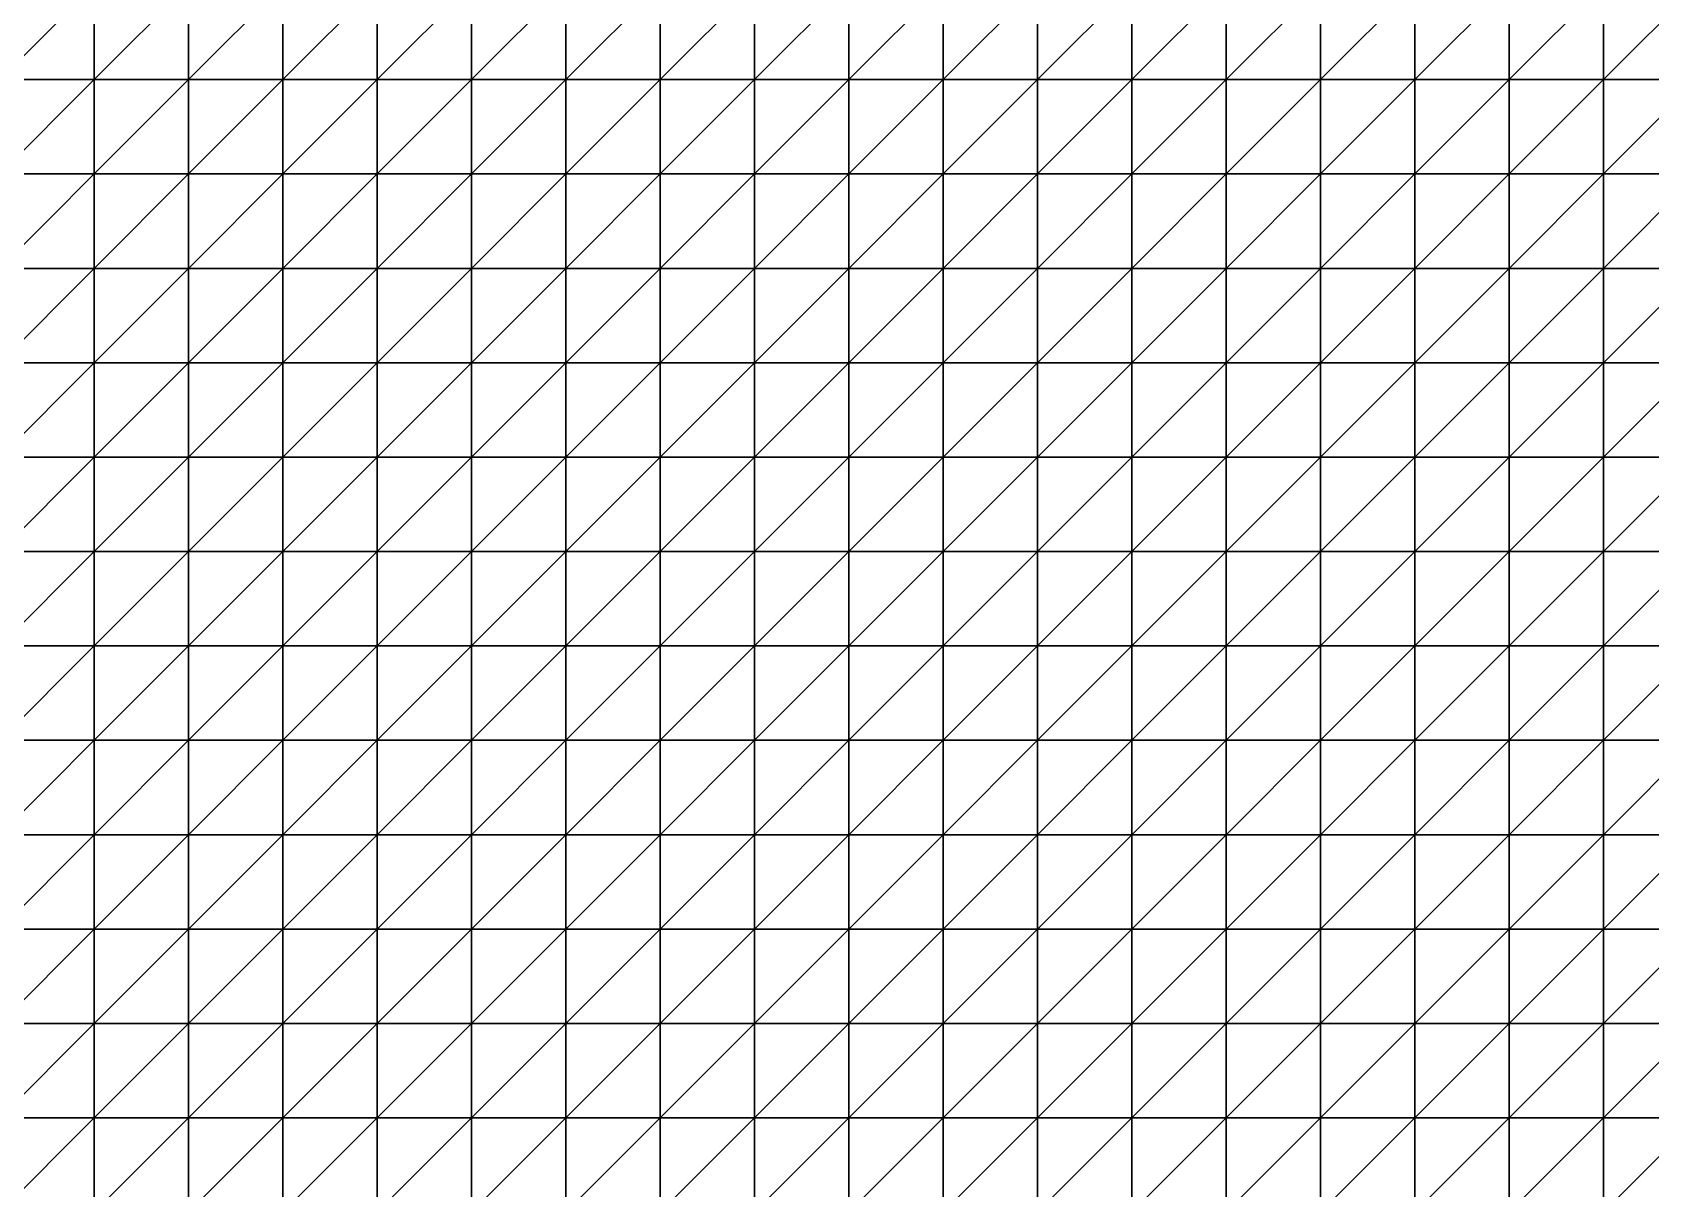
# Model space of a CAD drawing. Extents: x 504700 to 505400, y 9011750 to 9012250.
# Drawn here: x 504873.5 to 505045, y 9011872.5 to 9011995 of the extents above; entities that cross this region are included whole.
import ezdxf

# ---------------------------------------------------------------- set-up
doc = ezdxf.new("R2010")
doc.units = 0

msp = doc.modelspace()

# ---------------------------------------------------------------- linework, layer by layer
at = {"layer": 'PIT_FASE1'}
for points in [[(504870, 9011990, 321.98), (504880, 9011990, 322.11), (504880, 9012000, 321.93)], [(504870, 9011990, 321.98), (504880, 9012000, 321.93), (504870, 9012000, 321.8)], [(504880, 9011990, 322.11), (504890, 9011990, 322.28), (504890, 9012000, 322.1)], [(504880, 9011990, 322.11), (504890, 9012000, 322.1), (504880, 9012000, 321.93)], [(504890, 9011990, 322.28), (504900, 9011990, 322.52), (504900, 9012000, 322.33)], [(504890, 9011990, 322.28), (504900, 9012000, 322.33), (504890, 9012000, 322.1)], [(504900, 9011990, 322.52), (504910, 9011990, 320.36), (504910, 9012000, 320)], [(504900, 9011990, 322.52), (504910, 9012000, 320), (504900, 9012000, 322.33)], [(504910, 9011990, 320.36), (504920, 9011990, 310.38), (504920, 9012000, 310)], [(504910, 9011990, 320.36), (504920, 9012000, 310), (504910, 9012000, 320)], [(504920, 9011990, 310.38), (504930, 9011990, 300.42), (504930, 9012000, 300)], [(504920, 9011990, 310.38), (504930, 9012000, 300), (504920, 9012000, 310)], [(504930, 9011990, 300.42), (504940, 9011990, 290.45), (504940, 9012000, 290)], [(504930, 9011990, 300.42), (504940, 9012000, 290), (504930, 9012000, 300)], [(504940, 9011990, 290.45), (504950, 9011990, 280.5), (504950, 9012000, 280)], [(504940, 9011990, 290.45), (504950, 9012000, 280), (504940, 9012000, 290)], [(504950, 9011990, 280.5), (504960, 9011990, 270.55), (504960, 9012000, 270)], [(504950, 9011990, 280.5), (504960, 9012000, 270), (504950, 9012000, 280)], [(504960, 9011990, 270.55), (504970, 9011990, 260.62), (504970, 9012000, 260)], [(504960, 9011990, 270.55), (504970, 9012000, 260), (504960, 9012000, 270)], [(504970, 9011990, 260.62), (504980, 9011990, 250.71), (504980, 9012000, 250)], [(504970, 9011990, 260.62), (504980, 9012000, 250), (504970, 9012000, 260)], [(504980, 9011990, 250.71), (504990, 9011990, 240.83), (504990, 9012000, 240)], [(504980, 9011990, 250.71), (504990, 9012000, 240), (504980, 9012000, 250)], [(504990, 9011990, 240.83), (505000, 9011990, 240), (505000, 9012000, 240)], [(504990, 9011990, 240.83), (505000, 9012000, 240), (504990, 9012000, 240)], [(505000, 9011990, 240), (505010, 9011990, 240), (505010, 9012000, 240)], [(505000, 9011990, 240), (505010, 9012000, 240), (505000, 9012000, 240)], [(505010, 9011990, 240), (505020, 9011990, 240), (505020, 9012000, 240)], [(505010, 9011990, 240), (505020, 9012000, 240), (505010, 9012000, 240)], [(505020, 9011990, 240), (505030, 9011990, 240), (505030, 9012000, 240)], [(505020, 9011990, 240), (505030, 9012000, 240), (505020, 9012000, 240)], [(505030, 9011990, 240), (505040, 9011990, 240), (505040, 9012000, 240)], [(505030, 9011990, 240), (505040, 9012000, 240), (505030, 9012000, 240)], [(505040, 9011990, 240), (505050, 9011990, 240), (505050, 9012000, 240)], [(505040, 9011990, 240), (505050, 9012000, 240), (505040, 9012000, 240)], [(504870, 9011980, 322.18), (504880, 9011980, 322.31), (504880, 9011990, 322.11)], [(504870, 9011980, 322.18), (504880, 9011990, 322.11), (504870, 9011990, 321.98)], [(504880, 9011980, 322.31), (504890, 9011980, 322.48), (504890, 9011990, 322.28)], [(504880, 9011980, 322.31), (504890, 9011990, 322.28), (504880, 9011990, 322.11)], [(504890, 9011980, 322.48), (504900, 9011980, 322.71), (504900, 9011990, 322.52)], [(504890, 9011980, 322.48), (504900, 9011990, 322.52), (504890, 9011990, 322.28)], [(504900, 9011980, 322.71), (504910, 9011980, 321.42), (504910, 9011990, 320.36)], [(504900, 9011980, 322.71), (504910, 9011990, 320.36), (504900, 9011990, 322.52)], [(504910, 9011980, 321.42), (504920, 9011980, 311.53), (504920, 9011990, 310.38)], [(504910, 9011980, 321.42), (504920, 9011990, 310.38), (504910, 9011990, 320.36)], [(504920, 9011980, 311.53), (504930, 9011980, 301.65), (504930, 9011990, 300.42)], [(504920, 9011980, 311.53), (504930, 9011990, 300.42), (504920, 9011990, 310.38)], [(504930, 9011980, 301.65), (504940, 9011980, 291.8), (504940, 9011990, 290.45)], [(504930, 9011980, 301.65), (504940, 9011990, 290.45), (504930, 9011990, 300.42)], [(504940, 9011980, 291.8), (504950, 9011980, 281.98), (504950, 9011990, 280.5)], [(504940, 9011980, 291.8), (504950, 9011990, 280.5), (504940, 9011990, 290.45)], [(504950, 9011980, 281.98), (504960, 9011980, 272.19), (504960, 9011990, 270.55)], [(504950, 9011980, 281.98), (504960, 9011990, 270.55), (504950, 9011990, 280.5)], [(504960, 9011980, 272.19), (504970, 9011980, 262.46), (504970, 9011990, 260.62)], [(504960, 9011980, 272.19), (504970, 9011990, 260.62), (504960, 9011990, 270.55)], [(504970, 9011980, 262.46), (504980, 9011980, 252.8), (504980, 9011990, 250.71)], [(504970, 9011980, 262.46), (504980, 9011990, 250.71), (504970, 9011990, 260.62)], [(504980, 9011980, 252.8), (504990, 9011980, 243.25), (504990, 9011990, 240.83)], [(504980, 9011980, 252.8), (504990, 9011990, 240.83), (504980, 9011990, 250.71)], [(504990, 9011980, 243.25), (505000, 9011980, 240), (505000, 9011990, 240)], [(504990, 9011980, 243.25), (505000, 9011990, 240), (504990, 9011990, 240.83)], [(505000, 9011980, 240), (505010, 9011980, 240), (505010, 9011990, 240)], [(505000, 9011980, 240), (505010, 9011990, 240), (505000, 9011990, 240)], [(505010, 9011980, 240), (505020, 9011980, 240), (505020, 9011990, 240)], [(505010, 9011980, 240), (505020, 9011990, 240), (505010, 9011990, 240)], [(505020, 9011980, 240), (505030, 9011980, 240), (505030, 9011990, 240)], [(505020, 9011980, 240), (505030, 9011990, 240), (505020, 9011990, 240)], [(505030, 9011980, 240), (505040, 9011980, 240), (505040, 9011990, 240)], [(505030, 9011980, 240), (505040, 9011990, 240), (505030, 9011990, 240)], [(505040, 9011980, 240), (505050, 9011980, 240), (505050, 9011990, 240)], [(505040, 9011980, 240), (505050, 9011990, 240), (505040, 9011990, 240)], [(504870, 9011970, 322.39), (504880, 9011970, 322.52), (504880, 9011980, 322.31)], [(504870, 9011970, 322.39), (504880, 9011980, 322.31), (504870, 9011980, 322.18)], [(504880, 9011970, 322.52), (504890, 9011970, 322.68), (504890, 9011980, 322.48)], [(504880, 9011970, 322.52), (504890, 9011980, 322.48), (504880, 9011980, 322.31)], [(504890, 9011970, 322.68), (504900, 9011970, 322.92), (504900, 9011980, 322.71)], [(504890, 9011970, 322.68), (504900, 9011980, 322.71), (504890, 9011980, 322.48)], [(504900, 9011970, 322.92), (504910, 9011970, 323.18), (504910, 9011980, 321.42)], [(504900, 9011970, 322.92), (504910, 9011980, 321.42), (504900, 9011980, 322.71)], [(504910, 9011970, 323.18), (504920, 9011970, 313.42), (504920, 9011980, 311.53)], [(504910, 9011970, 323.18), (504920, 9011980, 311.53), (504910, 9011980, 321.42)], [(504920, 9011970, 313.42), (504930, 9011970, 303.69), (504930, 9011980, 301.65)], [(504920, 9011970, 313.42), (504930, 9011980, 301.65), (504920, 9011980, 311.53)], [(504930, 9011970, 303.69), (504940, 9011970, 294.02), (504940, 9011980, 291.8)], [(504930, 9011970, 303.69), (504940, 9011980, 291.8), (504930, 9011980, 301.65)], [(504940, 9011970, 294.02), (504950, 9011970, 284.4), (504950, 9011980, 281.98)], [(504940, 9011970, 294.02), (504950, 9011980, 281.98), (504940, 9011980, 291.8)], [(504950, 9011970, 284.4), (504960, 9011970, 274.87), (504960, 9011980, 272.19)], [(504950, 9011970, 284.4), (504960, 9011980, 272.19), (504950, 9011980, 281.98)], [(504960, 9011970, 274.87), (504970, 9011970, 265.44), (504970, 9011980, 262.46)], [(504960, 9011970, 274.87), (504970, 9011980, 262.46), (504960, 9011980, 272.19)], [(504970, 9011970, 265.44), (504980, 9011970, 256.16), (504980, 9011980, 252.8)], [(504970, 9011970, 265.44), (504980, 9011980, 252.8), (504970, 9011980, 262.46)], [(504980, 9011970, 256.16), (504990, 9011970, 247.08), (504990, 9011980, 243.25)], [(504980, 9011970, 256.16), (504990, 9011980, 243.25), (504980, 9011980, 252.8)], [(504990, 9011970, 247.08), (505000, 9011970, 240), (505000, 9011980, 240)], [(504990, 9011970, 247.08), (505000, 9011980, 240), (504990, 9011980, 243.25)], [(505000, 9011970, 240), (505010, 9011970, 240), (505010, 9011980, 240)], [(505000, 9011970, 240), (505010, 9011980, 240), (505000, 9011980, 240)], [(505010, 9011970, 240), (505020, 9011970, 240), (505020, 9011980, 240)], [(505010, 9011970, 240), (505020, 9011980, 240), (505010, 9011980, 240)], [(505020, 9011970, 240), (505030, 9011970, 240), (505030, 9011980, 240)], [(505020, 9011970, 240), (505030, 9011980, 240), (505020, 9011980, 240)], [(505030, 9011970, 240), (505040, 9011970, 240), (505040, 9011980, 240)], [(505030, 9011970, 240), (505040, 9011980, 240), (505030, 9011980, 240)], [(505040, 9011970, 240), (505050, 9011970, 240), (505050, 9011980, 240)], [(505040, 9011970, 240), (505050, 9011980, 240), (505040, 9011980, 240)], [(504870, 9011960, 322.61), (504880, 9011960, 322.74), (504880, 9011970, 322.52)], [(504870, 9011960, 322.61), (504880, 9011970, 322.52), (504870, 9011970, 322.39)], [(504880, 9011960, 322.74), (504890, 9011960, 322.9), (504890, 9011970, 322.68)], [(504880, 9011960, 322.74), (504890, 9011970, 322.68), (504880, 9011970, 322.52)], [(504890, 9011960, 322.9), (504900, 9011960, 323.13), (504900, 9011970, 322.92)], [(504890, 9011960, 322.9), (504900, 9011970, 322.92), (504890, 9011970, 322.68)], [(504900, 9011960, 323.13), (504910, 9011960, 323.43), (504910, 9011970, 323.18)], [(504900, 9011960, 323.13), (504910, 9011970, 323.18), (504900, 9011970, 322.92)], [(504910, 9011960, 323.43), (504920, 9011960, 316.01), (504920, 9011970, 313.42)], [(504910, 9011960, 323.43), (504920, 9011970, 313.42), (504910, 9011970, 323.18)], [(504920, 9011960, 316.01), (504930, 9011960, 306.49), (504930, 9011970, 303.69)], [(504920, 9011960, 316.01), (504930, 9011970, 303.69), (504920, 9011970, 313.42)], [(504930, 9011960, 306.49), (504940, 9011960, 297.05), (504940, 9011970, 294.02)], [(504930, 9011960, 306.49), (504940, 9011970, 294.02), (504930, 9011970, 303.69)], [(504940, 9011960, 297.05), (504950, 9011960, 287.7), (504950, 9011970, 284.4)], [(504940, 9011960, 297.05), (504950, 9011970, 284.4), (504940, 9011970, 294.02)], [(504950, 9011960, 287.7), (504960, 9011960, 278.49), (504960, 9011970, 274.87)], [(504950, 9011960, 287.7), (504960, 9011970, 274.87), (504950, 9011970, 284.4)], [(504960, 9011960, 278.49), (504970, 9011960, 269.44), (504970, 9011970, 265.44)], [(504960, 9011960, 278.49), (504970, 9011970, 265.44), (504960, 9011970, 274.87)], [(504970, 9011960, 269.44), (504980, 9011960, 260.62), (504980, 9011970, 256.16)], [(504970, 9011960, 269.44), (504980, 9011970, 256.16), (504970, 9011970, 265.44)], [(504980, 9011960, 260.62), (504990, 9011960, 252.11), (504990, 9011970, 247.08)], [(504980, 9011960, 260.62), (504990, 9011970, 247.08), (504980, 9011970, 256.16)], [(504990, 9011960, 252.11), (505000, 9011960, 244.03), (505000, 9011970, 240)], [(504990, 9011960, 252.11), (505000, 9011970, 240), (504990, 9011970, 247.08)], [(505000, 9011960, 244.03), (505010, 9011960, 240), (505010, 9011970, 240)], [(505000, 9011960, 244.03), (505010, 9011970, 240), (505000, 9011970, 240)], [(505010, 9011960, 240), (505020, 9011960, 240), (505020, 9011970, 240)], [(505010, 9011960, 240), (505020, 9011970, 240), (505010, 9011970, 240)], [(505020, 9011960, 240), (505030, 9011960, 240), (505030, 9011970, 240)], [(505020, 9011960, 240), (505030, 9011970, 240), (505020, 9011970, 240)], [(505030, 9011960, 240), (505040, 9011960, 240), (505040, 9011970, 240)], [(505030, 9011960, 240), (505040, 9011970, 240), (505030, 9011970, 240)], [(505040, 9011960, 240), (505050, 9011960, 240), (505050, 9011970, 240)], [(505040, 9011960, 240), (505050, 9011970, 240), (505040, 9011970, 240)], [(504870, 9011950, 322.85), (504880, 9011950, 322.97), (504880, 9011960, 322.74)], [(504870, 9011950, 322.85), (504880, 9011960, 322.74), (504870, 9011960, 322.61)], [(504880, 9011950, 322.97), (504890, 9011950, 323.13), (504890, 9011960, 322.9)], [(504880, 9011950, 322.97), (504890, 9011960, 322.9), (504880, 9011960, 322.74)], [(504890, 9011950, 323.13), (504900, 9011950, 323.36), (504900, 9011960, 323.13)], [(504890, 9011950, 323.13), (504900, 9011960, 323.13), (504890, 9011960, 322.9)], [(504900, 9011950, 323.36), (504910, 9011950, 323.65), (504910, 9011960, 323.43)], [(504900, 9011950, 323.36), (504910, 9011960, 323.43), (504900, 9011960, 323.13)], [(504910, 9011950, 323.65), (504920, 9011950, 319.28), (504920, 9011960, 316.01)], [(504910, 9011950, 323.65), (504920, 9011960, 316.01), (504910, 9011960, 323.43)], [(504920, 9011950, 319.28), (504930, 9011950, 310), (504930, 9011960, 306.49)], [(504920, 9011950, 319.28), (504930, 9011960, 306.49), (504920, 9011960, 316.01)], [(504930, 9011950, 310), (504940, 9011950, 300.83), (504940, 9011960, 297.05)], [(504930, 9011950, 310), (504940, 9011960, 297.05), (504930, 9011960, 306.49)], [(504940, 9011950, 300.83), (504950, 9011950, 291.8), (504950, 9011960, 287.7)], [(504940, 9011950, 300.83), (504950, 9011960, 287.7), (504940, 9011960, 297.05)], [(504950, 9011950, 291.8), (504960, 9011950, 282.96), (504960, 9011960, 278.49)], [(504950, 9011950, 291.8), (504960, 9011960, 278.49), (504950, 9011960, 287.7)], [(504960, 9011950, 282.96), (504970, 9011950, 274.34), (504970, 9011960, 269.44)], [(504960, 9011950, 282.96), (504970, 9011960, 269.44), (504960, 9011960, 278.49)], [(504970, 9011950, 274.34), (504980, 9011950, 266.02), (504980, 9011960, 260.62)], [(504970, 9011950, 274.34), (504980, 9011960, 260.62), (504970, 9011960, 269.44)], [(504980, 9011950, 266.02), (504990, 9011950, 258.1), (504990, 9011960, 252.11)], [(504980, 9011950, 266.02), (504990, 9011960, 252.11), (504980, 9011960, 260.62)], [(504990, 9011950, 258.1), (505000, 9011950, 250.71), (505000, 9011960, 244.03)], [(504990, 9011950, 258.1), (505000, 9011960, 244.03), (504990, 9011960, 252.11)], [(505000, 9011950, 250.71), (505010, 9011950, 244.03), (505010, 9011960, 240)], [(505000, 9011950, 250.71), (505010, 9011960, 240), (505000, 9011960, 244.03)], [(505010, 9011950, 244.03), (505020, 9011950, 240), (505020, 9011960, 240)], [(505010, 9011950, 244.03), (505020, 9011960, 240), (505010, 9011960, 240)], [(505020, 9011950, 240), (505030, 9011950, 240), (505030, 9011960, 240)], [(505020, 9011950, 240), (505030, 9011960, 240), (505020, 9011960, 240)], [(505030, 9011950, 240), (505040, 9011950, 240), (505040, 9011960, 240)], [(505030, 9011950, 240), (505040, 9011960, 240), (505030, 9011960, 240)], [(505040, 9011950, 240), (505050, 9011950, 240), (505050, 9011960, 240)], [(505040, 9011950, 240), (505050, 9011960, 240), (505040, 9011960, 240)], [(504870, 9011940, 323.09), (504880, 9011940, 323.21), (504880, 9011950, 322.97)], [(504870, 9011940, 323.09), (504880, 9011950, 322.97), (504870, 9011950, 322.85)], [(504880, 9011940, 323.21), (504890, 9011940, 323.36), (504890, 9011950, 323.13)], [(504880, 9011940, 323.21), (504890, 9011950, 323.13), (504880, 9011950, 322.97)], [(504890, 9011940, 323.36), (504900, 9011940, 323.59), (504900, 9011950, 323.36)], [(504890, 9011940, 323.36), (504900, 9011950, 323.36), (504890, 9011950, 323.13)], [(504900, 9011940, 323.59), (504910, 9011940, 323.88), (504910, 9011950, 323.65)], [(504900, 9011940, 323.59), (504910, 9011950, 323.65), (504900, 9011950, 323.36)], [(504910, 9011940, 323.88), (504920, 9011940, 323.18), (504920, 9011950, 319.28)], [(504910, 9011940, 323.88), (504920, 9011950, 319.28), (504910, 9011950, 323.65)], [(504920, 9011940, 323.18), (504930, 9011940, 314.16), (504930, 9011950, 310)], [(504920, 9011940, 323.18), (504930, 9011950, 310), (504920, 9011950, 319.28)], [(504930, 9011940, 314.16), (504940, 9011940, 305.3), (504940, 9011950, 300.83)], [(504930, 9011940, 314.16), (504940, 9011950, 300.83), (504930, 9011950, 310)], [(504940, 9011940, 305.3), (504950, 9011940, 296.62), (504950, 9011950, 291.8)], [(504940, 9011940, 305.3), (504950, 9011950, 291.8), (504940, 9011950, 300.83)], [(504950, 9011940, 296.62), (504960, 9011940, 288.17), (504960, 9011950, 282.96)], [(504950, 9011940, 296.62), (504960, 9011950, 282.96), (504950, 9011950, 291.8)], [(504960, 9011940, 288.17), (504970, 9011940, 280), (504970, 9011950, 274.34)], [(504960, 9011940, 288.17), (504970, 9011950, 274.34), (504960, 9011950, 282.96)], [(504970, 9011940, 280), (504980, 9011940, 272.19), (504980, 9011950, 266.02)], [(504970, 9011940, 280), (504980, 9011950, 266.02), (504970, 9011950, 274.34)], [(504980, 9011940, 272.19), (504990, 9011940, 264.85), (504990, 9011950, 258.1)], [(504980, 9011940, 272.19), (504990, 9011950, 258.1), (504980, 9011950, 266.02)], [(504990, 9011940, 264.85), (505000, 9011940, 258.1), (505000, 9011950, 250.71)], [(504990, 9011940, 264.85), (505000, 9011950, 250.71), (504990, 9011950, 258.1)], [(505000, 9011940, 258.1), (505010, 9011940, 252.11), (505010, 9011950, 244.03)], [(505000, 9011940, 258.1), (505010, 9011950, 244.03), (505000, 9011950, 250.71)], [(505010, 9011940, 252.11), (505020, 9011940, 247.08), (505020, 9011950, 240)], [(505010, 9011940, 252.11), (505020, 9011950, 240), (505010, 9011950, 244.03)], [(505020, 9011940, 247.08), (505030, 9011940, 243.25), (505030, 9011950, 240)], [(505020, 9011940, 247.08), (505030, 9011950, 240), (505020, 9011950, 240)], [(505030, 9011940, 243.25), (505040, 9011940, 240.83), (505040, 9011950, 240)], [(505030, 9011940, 243.25), (505040, 9011950, 240), (505030, 9011950, 240)], [(505040, 9011940, 240.83), (505050, 9011940, 240), (505050, 9011950, 240)], [(505040, 9011940, 240.83), (505050, 9011950, 240), (505040, 9011950, 240)], [(504870, 9011930, 323.35), (504880, 9011930, 323.46), (504880, 9011940, 323.21)], [(504870, 9011930, 323.35), (504880, 9011940, 323.21), (504870, 9011940, 323.09)], [(504880, 9011930, 323.46), (504890, 9011930, 323.61), (504890, 9011940, 323.36)], [(504880, 9011930, 323.46), (504890, 9011940, 323.36), (504880, 9011940, 323.21)], [(504890, 9011930, 323.61), (504900, 9011930, 323.83), (504900, 9011940, 323.59)], [(504890, 9011930, 323.61), (504900, 9011940, 323.59), (504890, 9011940, 323.36)], [(504900, 9011930, 323.83), (504910, 9011930, 324.11), (504910, 9011940, 323.88)], [(504900, 9011930, 323.83), (504910, 9011940, 323.88), (504900, 9011940, 323.59)], [(504910, 9011930, 324.11), (504920, 9011930, 324.52), (504920, 9011940, 323.18)], [(504910, 9011930, 324.11), (504920, 9011940, 323.18), (504910, 9011940, 323.88)], [(504920, 9011930, 324.52), (504930, 9011930, 318.92), (504930, 9011940, 314.16)], [(504920, 9011930, 324.52), (504930, 9011940, 314.16), (504920, 9011940, 323.18)], [(504930, 9011930, 318.92), (504940, 9011930, 310.38), (504940, 9011940, 305.3)], [(504930, 9011930, 318.92), (504940, 9011940, 305.3), (504930, 9011940, 314.16)], [(504940, 9011930, 310.38), (504950, 9011930, 302.07), (504950, 9011940, 296.62)], [(504940, 9011930, 310.38), (504950, 9011940, 296.62), (504940, 9011940, 305.3)], [(504950, 9011930, 302.07), (504960, 9011930, 294.02), (504960, 9011940, 288.17)], [(504950, 9011930, 302.07), (504960, 9011940, 288.17), (504950, 9011940, 296.62)], [(504960, 9011930, 294.02), (504970, 9011930, 286.3), (504970, 9011940, 280)], [(504960, 9011930, 294.02), (504970, 9011940, 280), (504960, 9011940, 288.17)], [(504970, 9011930, 286.3), (504980, 9011930, 279), (504980, 9011940, 272.19)], [(504970, 9011930, 286.3), (504980, 9011940, 272.19), (504970, 9011940, 280)], [(504980, 9011930, 279), (504990, 9011930, 272.19), (504990, 9011940, 264.85)], [(504980, 9011930, 279), (504990, 9011940, 264.85), (504980, 9011940, 272.19)], [(504990, 9011930, 272.19), (505000, 9011930, 266.02), (505000, 9011940, 258.1)], [(504990, 9011930, 272.19), (505000, 9011940, 258.1), (504990, 9011940, 264.85)], [(505000, 9011930, 266.02), (505010, 9011930, 260.62), (505010, 9011940, 252.11)], [(505000, 9011930, 266.02), (505010, 9011940, 252.11), (505000, 9011940, 258.1)], [(505010, 9011930, 260.62), (505020, 9011930, 256.16), (505020, 9011940, 247.08)], [(505010, 9011930, 260.62), (505020, 9011940, 247.08), (505010, 9011940, 252.11)], [(505020, 9011930, 256.16), (505030, 9011930, 252.8), (505030, 9011940, 243.25)], [(505020, 9011930, 256.16), (505030, 9011940, 243.25), (505020, 9011940, 247.08)], [(505030, 9011930, 252.8), (505040, 9011930, 250.71), (505040, 9011940, 240.83)], [(505030, 9011930, 252.8), (505040, 9011940, 240.83), (505030, 9011940, 243.25)], [(505040, 9011930, 250.71), (505050, 9011930, 250), (505050, 9011940, 240)], [(505040, 9011930, 250.71), (505050, 9011940, 240), (505040, 9011940, 240.83)], [(504870, 9011920, 323.62), (504880, 9011920, 323.73), (504880, 9011930, 323.46)], [(504870, 9011920, 323.62), (504880, 9011930, 323.46), (504870, 9011930, 323.35)], [(504880, 9011920, 323.73), (504890, 9011920, 323.87), (504890, 9011930, 323.61)], [(504880, 9011920, 323.73), (504890, 9011930, 323.61), (504880, 9011930, 323.46)], [(504890, 9011920, 323.87), (504900, 9011920, 324.08), (504900, 9011930, 323.83)], [(504890, 9011920, 323.87), (504900, 9011930, 323.83), (504890, 9011930, 323.61)], [(504900, 9011920, 324.08), (504910, 9011920, 324.36), (504910, 9011930, 324.11)], [(504900, 9011920, 324.08), (504910, 9011930, 324.11), (504900, 9011930, 323.83)], [(504910, 9011920, 324.36), (504920, 9011920, 324.75), (504920, 9011930, 324.52)], [(504910, 9011920, 324.36), (504920, 9011930, 324.52), (504910, 9011930, 324.11)], [(504920, 9011920, 324.75), (504930, 9011920, 324.22), (504930, 9011930, 318.92)], [(504920, 9011920, 324.75), (504930, 9011930, 318.92), (504920, 9011930, 324.52)], [(504930, 9011920, 324.22), (504940, 9011920, 316.01), (504940, 9011930, 310.38)], [(504930, 9011920, 324.22), (504940, 9011930, 310.38), (504930, 9011930, 318.92)], [(504940, 9011920, 316.01), (504950, 9011920, 308.06), (504950, 9011930, 302.07)], [(504940, 9011920, 316.01), (504950, 9011930, 302.07), (504940, 9011930, 310.38)], [(504950, 9011920, 308.06), (504960, 9011920, 300.42), (504960, 9011930, 294.02)], [(504950, 9011920, 308.06), (504960, 9011930, 294.02), (504950, 9011930, 302.07)], [(504960, 9011920, 300.42), (504970, 9011920, 293.14), (504970, 9011930, 286.3)], [(504960, 9011920, 300.42), (504970, 9011930, 286.3), (504960, 9011930, 294.02)], [(504970, 9011920, 293.14), (504980, 9011920, 286.3), (504980, 9011930, 279)], [(504970, 9011920, 293.14), (504980, 9011930, 279), (504970, 9011930, 286.3)], [(504980, 9011920, 286.3), (504990, 9011920, 280), (504990, 9011930, 272.19)], [(504980, 9011920, 286.3), (504990, 9011930, 272.19), (504980, 9011930, 279)], [(504990, 9011920, 280), (505000, 9011920, 274.34), (505000, 9011930, 266.02)], [(504990, 9011920, 280), (505000, 9011930, 266.02), (504990, 9011930, 272.19)], [(505000, 9011920, 274.34), (505010, 9011920, 269.44), (505010, 9011930, 260.62)], [(505000, 9011920, 274.34), (505010, 9011930, 260.62), (505000, 9011930, 266.02)], [(505010, 9011920, 269.44), (505020, 9011920, 265.44), (505020, 9011930, 256.16)], [(505010, 9011920, 269.44), (505020, 9011930, 256.16), (505010, 9011930, 260.62)], [(505020, 9011920, 265.44), (505030, 9011920, 262.46), (505030, 9011930, 252.8)], [(505020, 9011920, 265.44), (505030, 9011930, 252.8), (505020, 9011930, 256.16)], [(505030, 9011920, 262.46), (505040, 9011920, 260.62), (505040, 9011930, 250.71)], [(505030, 9011920, 262.46), (505040, 9011930, 250.71), (505030, 9011930, 252.8)], [(505040, 9011920, 260.62), (505050, 9011920, 260), (505050, 9011930, 250)], [(505040, 9011920, 260.62), (505050, 9011930, 250), (505040, 9011930, 250.71)], [(504870, 9011910, 323.9), (504880, 9011910, 324), (504880, 9011920, 323.73)], [(504870, 9011910, 323.9), (504880, 9011920, 323.73), (504870, 9011920, 323.62)], [(504880, 9011910, 324), (504890, 9011910, 324.13), (504890, 9011920, 323.87)], [(504880, 9011910, 324), (504890, 9011920, 323.87), (504880, 9011920, 323.73)], [(504890, 9011910, 324.13), (504900, 9011910, 324.34), (504900, 9011920, 324.08)], [(504890, 9011910, 324.13), (504900, 9011920, 324.08), (504890, 9011920, 323.87)], [(504900, 9011910, 324.34), (504910, 9011910, 324.61), (504910, 9011920, 324.36)], [(504900, 9011910, 324.34), (504910, 9011920, 324.36), (504900, 9011920, 324.08)], [(504910, 9011910, 324.61), (504920, 9011910, 325), (504920, 9011920, 324.75)], [(504910, 9011910, 324.61), (504920, 9011920, 324.75), (504910, 9011920, 324.36)], [(504920, 9011910, 325), (504930, 9011910, 325.47), (504930, 9011920, 324.22)], [(504920, 9011910, 325), (504930, 9011920, 324.22), (504920, 9011920, 324.75)], [(504930, 9011910, 325.47), (504940, 9011910, 322.13), (504940, 9011920, 316.01)], [(504930, 9011910, 325.47), (504940, 9011920, 316.01), (504930, 9011920, 324.22)], [(504940, 9011910, 322.13), (504950, 9011910, 314.54), (504950, 9011920, 308.06)], [(504940, 9011910, 322.13), (504950, 9011920, 308.06), (504940, 9011920, 316.01)], [(504950, 9011910, 314.54), (504960, 9011910, 307.28), (504960, 9011920, 300.42)], [(504950, 9011910, 314.54), (504960, 9011920, 300.42), (504950, 9011920, 308.06)], [(504960, 9011910, 307.28), (504970, 9011910, 300.42), (504970, 9011920, 293.14)], [(504960, 9011910, 307.28), (504970, 9011920, 293.14), (504960, 9011920, 300.42)], [(504970, 9011910, 300.42), (504980, 9011910, 294.02), (504980, 9011920, 286.3)], [(504970, 9011910, 300.42), (504980, 9011920, 286.3), (504970, 9011920, 293.14)], [(504980, 9011910, 294.02), (504990, 9011910, 288.17), (504990, 9011920, 280)], [(504980, 9011910, 294.02), (504990, 9011920, 280), (504980, 9011920, 286.3)], [(504990, 9011910, 288.17), (505000, 9011910, 282.96), (505000, 9011920, 274.34)], [(504990, 9011910, 288.17), (505000, 9011920, 274.34), (504990, 9011920, 280)], [(505000, 9011910, 282.96), (505010, 9011910, 278.49), (505010, 9011920, 269.44)], [(505000, 9011910, 282.96), (505010, 9011920, 269.44), (505000, 9011920, 274.34)], [(505010, 9011910, 278.49), (505020, 9011910, 274.87), (505020, 9011920, 265.44)], [(505010, 9011910, 278.49), (505020, 9011920, 265.44), (505010, 9011920, 269.44)], [(505020, 9011910, 274.87), (505030, 9011910, 272.19), (505030, 9011920, 262.46)], [(505020, 9011910, 274.87), (505030, 9011920, 262.46), (505020, 9011920, 265.44)], [(505030, 9011910, 272.19), (505040, 9011910, 270.55), (505040, 9011920, 260.62)], [(505030, 9011910, 272.19), (505040, 9011920, 260.62), (505030, 9011920, 262.46)], [(505040, 9011910, 270.55), (505050, 9011910, 270), (505050, 9011920, 260)], [(505040, 9011910, 270.55), (505050, 9011920, 260), (505040, 9011920, 260.62)], [(504870, 9011900, 324.19), (504880, 9011900, 324.29), (504880, 9011910, 324)], [(504870, 9011900, 324.19), (504880, 9011910, 324), (504870, 9011910, 323.9)], [(504880, 9011900, 324.29), (504890, 9011900, 324.41), (504890, 9011910, 324.13)], [(504880, 9011900, 324.29), (504890, 9011910, 324.13), (504880, 9011910, 324)], [(504890, 9011900, 324.41), (504900, 9011900, 324.61), (504900, 9011910, 324.34)], [(504890, 9011900, 324.41), (504900, 9011910, 324.34), (504890, 9011910, 324.13)], [(504900, 9011900, 324.61), (504910, 9011900, 324.87), (504910, 9011910, 324.61)], [(504900, 9011900, 324.61), (504910, 9011910, 324.61), (504900, 9011910, 324.34)], [(504910, 9011900, 324.87), (504920, 9011900, 325.25), (504920, 9011910, 325)], [(504910, 9011900, 324.87), (504920, 9011910, 325), (504910, 9011910, 324.61)], [(504920, 9011900, 325.25), (504930, 9011900, 325.72), (504930, 9011910, 325.47)], [(504920, 9011900, 325.25), (504930, 9011910, 325.47), (504920, 9011910, 325)], [(504930, 9011900, 325.72), (504940, 9011900, 326.32), (504940, 9011910, 322.13)], [(504930, 9011900, 325.72), (504940, 9011910, 322.13), (504930, 9011910, 325.47)], [(504940, 9011900, 326.32), (504950, 9011900, 321.42), (504950, 9011910, 314.54)], [(504940, 9011900, 326.32), (504950, 9011910, 314.54), (504940, 9011910, 322.13)], [(504950, 9011900, 321.42), (504960, 9011900, 314.54), (504960, 9011910, 307.28)], [(504950, 9011900, 321.42), (504960, 9011910, 307.28), (504950, 9011910, 314.54)], [(504960, 9011900, 314.54), (504970, 9011900, 308.06), (504970, 9011910, 300.42)], [(504960, 9011900, 314.54), (504970, 9011910, 300.42), (504960, 9011910, 307.28)], [(504970, 9011900, 308.06), (504980, 9011900, 302.07), (504980, 9011910, 294.02)], [(504970, 9011900, 308.06), (504980, 9011910, 294.02), (504970, 9011910, 300.42)], [(504980, 9011900, 302.07), (504990, 9011900, 296.62), (504990, 9011910, 288.17)], [(504980, 9011900, 302.07), (504990, 9011910, 288.17), (504980, 9011910, 294.02)], [(504990, 9011900, 296.62), (505000, 9011900, 291.8), (505000, 9011910, 282.96)], [(504990, 9011900, 296.62), (505000, 9011910, 282.96), (504990, 9011910, 288.17)], [(505000, 9011900, 291.8), (505010, 9011900, 287.7), (505010, 9011910, 278.49)], [(505000, 9011900, 291.8), (505010, 9011910, 278.49), (505000, 9011910, 282.96)], [(505010, 9011900, 287.7), (505020, 9011900, 284.4), (505020, 9011910, 274.87)], [(505010, 9011900, 287.7), (505020, 9011910, 274.87), (505010, 9011910, 278.49)], [(505020, 9011900, 284.4), (505030, 9011900, 281.98), (505030, 9011910, 272.19)], [(505020, 9011900, 284.4), (505030, 9011910, 272.19), (505020, 9011910, 274.87)], [(505030, 9011900, 281.98), (505040, 9011900, 280.5), (505040, 9011910, 270.55)], [(505030, 9011900, 281.98), (505040, 9011910, 270.55), (505030, 9011910, 272.19)], [(505040, 9011900, 280.5), (505050, 9011900, 280), (505050, 9011910, 270)], [(505040, 9011900, 280.5), (505050, 9011910, 270), (505040, 9011910, 270.55)], [(504870, 9011890, 324.49), (504880, 9011890, 324.58), (504880, 9011900, 324.29)], [(504870, 9011890, 324.49), (504880, 9011900, 324.29), (504870, 9011900, 324.19)], [(504880, 9011890, 324.58), (504890, 9011890, 324.7), (504890, 9011900, 324.41)], [(504880, 9011890, 324.58), (504890, 9011900, 324.41), (504880, 9011900, 324.29)], [(504890, 9011890, 324.7), (504900, 9011890, 324.89), (504900, 9011900, 324.61)], [(504890, 9011890, 324.7), (504900, 9011900, 324.61), (504890, 9011900, 324.41)], [(504900, 9011890, 324.89), (504910, 9011890, 325.14), (504910, 9011900, 324.87)], [(504900, 9011890, 324.89), (504910, 9011900, 324.87), (504900, 9011900, 324.61)], [(504910, 9011890, 325.14), (504920, 9011890, 325.51), (504920, 9011900, 325.25)], [(504910, 9011890, 325.14), (504920, 9011900, 325.25), (504910, 9011900, 324.87)], [(504920, 9011890, 325.51), (504930, 9011890, 325.97), (504930, 9011900, 325.72)], [(504920, 9011890, 325.51), (504930, 9011900, 325.72), (504920, 9011900, 325.25)], [(504930, 9011890, 325.97), (504940, 9011890, 326.56), (504940, 9011900, 326.32)], [(504930, 9011890, 325.97), (504940, 9011900, 326.32), (504930, 9011900, 325.72)], [(504940, 9011890, 326.56), (504950, 9011890, 327.25), (504950, 9011900, 321.42)], [(504940, 9011890, 326.56), (504950, 9011900, 321.42), (504940, 9011900, 326.32)], [(504950, 9011890, 327.25), (504960, 9011890, 322.13), (504960, 9011900, 314.54)], [(504950, 9011890, 327.25), (504960, 9011900, 314.54), (504950, 9011900, 321.42)], [(504960, 9011890, 322.13), (504970, 9011890, 316.01), (504970, 9011900, 308.06)], [(504960, 9011890, 322.13), (504970, 9011900, 308.06), (504960, 9011900, 314.54)], [(504970, 9011890, 316.01), (504980, 9011890, 310.38), (504980, 9011900, 302.07)], [(504970, 9011890, 316.01), (504980, 9011900, 302.07), (504970, 9011900, 308.06)], [(504980, 9011890, 310.38), (504990, 9011890, 305.3), (504990, 9011900, 296.62)], [(504980, 9011890, 310.38), (504990, 9011900, 296.62), (504980, 9011900, 302.07)], [(504990, 9011890, 305.3), (505000, 9011890, 300.83), (505000, 9011900, 291.8)], [(504990, 9011890, 305.3), (505000, 9011900, 291.8), (504990, 9011900, 296.62)], [(505000, 9011890, 300.83), (505010, 9011890, 297.05), (505010, 9011900, 287.7)], [(505000, 9011890, 300.83), (505010, 9011900, 287.7), (505000, 9011900, 291.8)], [(505010, 9011890, 297.05), (505020, 9011890, 294.02), (505020, 9011900, 284.4)], [(505010, 9011890, 297.05), (505020, 9011900, 284.4), (505010, 9011900, 287.7)], [(505020, 9011890, 294.02), (505030, 9011890, 291.8), (505030, 9011900, 281.98)], [(505020, 9011890, 294.02), (505030, 9011900, 281.98), (505020, 9011900, 284.4)], [(505030, 9011890, 291.8), (505040, 9011890, 290.45), (505040, 9011900, 280.5)], [(505030, 9011890, 291.8), (505040, 9011900, 280.5), (505030, 9011900, 281.98)], [(505040, 9011890, 290.45), (505050, 9011890, 290), (505050, 9011900, 280)], [(505040, 9011890, 290.45), (505050, 9011900, 280), (505040, 9011900, 280.5)], [(504870, 9011880, 324.8), (504880, 9011880, 324.88), (504880, 9011890, 324.58)], [(504870, 9011880, 324.8), (504880, 9011890, 324.58), (504870, 9011890, 324.49)], [(504880, 9011880, 324.88), (504890, 9011880, 324.99), (504890, 9011890, 324.7)], [(504880, 9011880, 324.88), (504890, 9011890, 324.7), (504880, 9011890, 324.58)], [(504890, 9011880, 324.99), (504900, 9011880, 325.17), (504900, 9011890, 324.89)], [(504890, 9011880, 324.99), (504900, 9011890, 324.89), (504890, 9011890, 324.7)], [(504900, 9011880, 325.17), (504910, 9011880, 325.42), (504910, 9011890, 325.14)], [(504900, 9011880, 325.17), (504910, 9011890, 325.14), (504900, 9011890, 324.89)], [(504910, 9011880, 325.42), (504920, 9011880, 325.78), (504920, 9011890, 325.51)], [(504910, 9011880, 325.42), (504920, 9011890, 325.51), (504910, 9011890, 325.14)], [(504920, 9011880, 325.78), (504930, 9011880, 326.23), (504930, 9011890, 325.97)], [(504920, 9011880, 325.78), (504930, 9011890, 325.97), (504920, 9011890, 325.51)], [(504930, 9011880, 326.23), (504940, 9011880, 326.81), (504940, 9011890, 326.56)], [(504930, 9011880, 326.23), (504940, 9011890, 326.56), (504930, 9011890, 325.97)], [(504940, 9011880, 326.81), (504950, 9011880, 327.48), (504950, 9011890, 327.25)], [(504940, 9011880, 326.81), (504950, 9011890, 327.25), (504940, 9011890, 326.56)], [(504950, 9011880, 327.48), (504960, 9011880, 328.28), (504960, 9011890, 322.13)], [(504950, 9011880, 327.48), (504960, 9011890, 322.13), (504950, 9011890, 327.25)], [(504960, 9011880, 328.28), (504970, 9011880, 324.22), (504970, 9011890, 316.01)], [(504960, 9011880, 328.28), (504970, 9011890, 316.01), (504960, 9011890, 322.13)], [(504970, 9011880, 324.22), (504980, 9011880, 318.92), (504980, 9011890, 310.38)], [(504970, 9011880, 324.22), (504980, 9011890, 310.38), (504970, 9011890, 316.01)], [(504980, 9011880, 318.92), (504990, 9011880, 314.16), (504990, 9011890, 305.3)], [(504980, 9011880, 318.92), (504990, 9011890, 305.3), (504980, 9011890, 310.38)], [(504990, 9011880, 314.16), (505000, 9011880, 310), (505000, 9011890, 300.83)], [(504990, 9011880, 314.16), (505000, 9011890, 300.83), (504990, 9011890, 305.3)], [(505000, 9011880, 310), (505010, 9011880, 306.49), (505010, 9011890, 297.05)], [(505000, 9011880, 310), (505010, 9011890, 297.05), (505000, 9011890, 300.83)], [(505010, 9011880, 306.49), (505020, 9011880, 303.69), (505020, 9011890, 294.02)], [(505010, 9011880, 306.49), (505020, 9011890, 294.02), (505010, 9011890, 297.05)], [(505020, 9011880, 303.69), (505030, 9011880, 301.65), (505030, 9011890, 291.8)], [(505020, 9011880, 303.69), (505030, 9011890, 291.8), (505020, 9011890, 294.02)], [(505030, 9011880, 301.65), (505040, 9011880, 300.42), (505040, 9011890, 290.45)], [(505030, 9011880, 301.65), (505040, 9011890, 290.45), (505030, 9011890, 291.8)], [(505040, 9011880, 300.42), (505050, 9011880, 300), (505050, 9011890, 290)], [(505040, 9011880, 300.42), (505050, 9011890, 290), (505040, 9011890, 290.45)], [(504870, 9011870, 325.12), (504880, 9011870, 325.19), (504880, 9011880, 324.88)], [(504870, 9011870, 325.12), (504880, 9011880, 324.88), (504870, 9011880, 324.8)], [(504880, 9011870, 325.19), (504890, 9011870, 325.29), (504890, 9011880, 324.99)], [(504880, 9011870, 325.19), (504890, 9011880, 324.99), (504880, 9011880, 324.88)], [(504890, 9011870, 325.29), (504900, 9011870, 325.47), (504900, 9011880, 325.17)], [(504890, 9011870, 325.29), (504900, 9011880, 325.17), (504890, 9011880, 324.99)], [(504900, 9011870, 325.47), (504910, 9011870, 325.7), (504910, 9011880, 325.42)], [(504900, 9011870, 325.47), (504910, 9011880, 325.42), (504900, 9011880, 325.17)], [(504910, 9011870, 325.7), (504920, 9011870, 326.05), (504920, 9011880, 325.78)], [(504910, 9011870, 325.7), (504920, 9011880, 325.78), (504910, 9011880, 325.42)], [(504920, 9011870, 326.05), (504930, 9011870, 326.49), (504930, 9011880, 326.23)], [(504920, 9011870, 326.05), (504930, 9011880, 326.23), (504920, 9011880, 325.78)], [(504930, 9011870, 326.49), (504940, 9011870, 327.06), (504940, 9011880, 326.81)], [(504930, 9011870, 326.49), (504940, 9011880, 326.81), (504930, 9011880, 326.23)], [(504940, 9011870, 327.06), (504950, 9011870, 327.72), (504950, 9011880, 327.48)], [(504940, 9011870, 327.06), (504950, 9011880, 327.48), (504940, 9011880, 326.81)], [(504950, 9011870, 327.72), (504960, 9011870, 328.51), (504960, 9011880, 328.28)], [(504950, 9011870, 327.72), (504960, 9011880, 328.28), (504950, 9011880, 327.48)], [(504960, 9011870, 328.51), (504970, 9011870, 329.37), (504970, 9011880, 324.22)], [(504960, 9011870, 328.51), (504970, 9011880, 324.22), (504960, 9011880, 328.28)], [(504970, 9011870, 329.37), (504980, 9011870, 327.65), (504980, 9011880, 318.92)], [(504970, 9011870, 329.37), (504980, 9011880, 318.92), (504970, 9011880, 324.22)], [(504980, 9011870, 327.65), (504990, 9011870, 323.18), (504990, 9011880, 314.16)], [(504980, 9011870, 327.65), (504990, 9011880, 314.16), (504980, 9011880, 318.92)], [(504990, 9011870, 323.18), (505000, 9011870, 319.28), (505000, 9011880, 310)], [(504990, 9011870, 323.18), (505000, 9011880, 310), (504990, 9011880, 314.16)], [(505000, 9011870, 319.28), (505010, 9011870, 316.01), (505010, 9011880, 306.49)], [(505000, 9011870, 319.28), (505010, 9011880, 306.49), (505000, 9011880, 310)], [(505010, 9011870, 316.01), (505020, 9011870, 313.42), (505020, 9011880, 303.69)], [(505010, 9011870, 316.01), (505020, 9011880, 303.69), (505010, 9011880, 306.49)], [(505020, 9011870, 313.42), (505030, 9011870, 311.53), (505030, 9011880, 301.65)], [(505020, 9011870, 313.42), (505030, 9011880, 301.65), (505020, 9011880, 303.69)], [(505030, 9011870, 311.53), (505040, 9011870, 310.38), (505040, 9011880, 300.42)], [(505030, 9011870, 311.53), (505040, 9011880, 300.42), (505030, 9011880, 301.65)], [(505040, 9011870, 310.38), (505050, 9011870, 310), (505050, 9011880, 300)], [(505040, 9011870, 310.38), (505050, 9011880, 300), (505040, 9011880, 300.42)]]:
    msp.add_3dface(points, dxfattribs=at)

doc.saveas('drawing.dxf')
